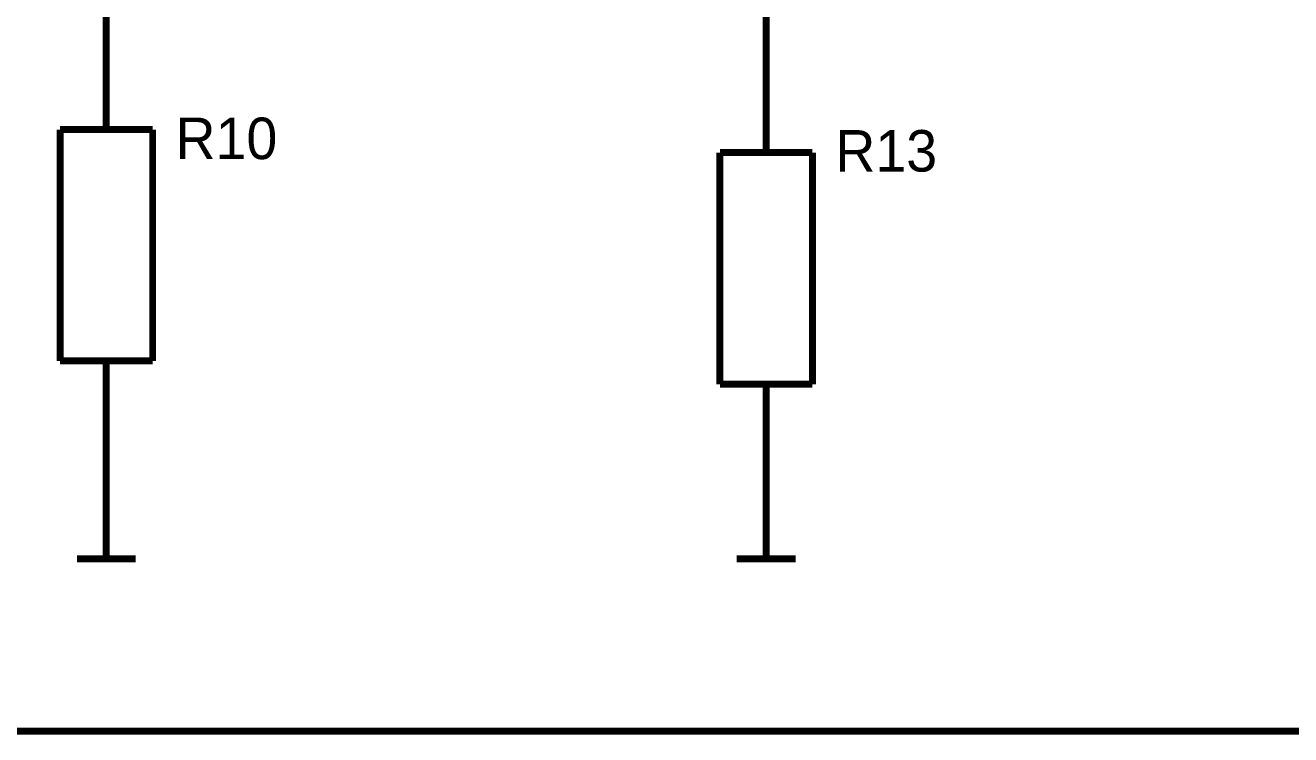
# Model space of a CAD drawing. Header units: inches. Extents: x 0 to 420, y 0 to 297.
# Drawn here: x 191.5 to 246.1, y 108.9 to 139.5 of the extents above; entities that cross this region are included whole.
import ezdxf

# ---------------------------------------------------------------- set-up
doc = ezdxf.new("R2010")
doc.units = ezdxf.units.IN
doc.layers.add('Sheet', color=255, linetype='Continuous')

msp = doc.modelspace()

# ---------------------------------------------------------------- linework, layer by layer
at = {"layer": 'Sheet', "const_width": 0.3}
for points in [[(375.451, 109), (90.061, 109), (90.061, 148.993), (84.551, 148.993)], [(223.506, 143.997), (223.506, 138.989)], [(195.005, 134.99), (195.005, 139.997)], [(223.506, 133.993), (223.506, 138.989)], [(197.009, 134.99), (193.011, 134.99)], [(193.011, 134.99), (193.011, 124.997)], [(197.009, 124.997), (197.009, 134.99)], [(225.499, 133.993), (221.501, 133.993)], [(221.501, 133.993), (221.501, 123.989)], [(225.499, 123.989), (225.499, 133.993)], [(193.011, 124.997), (197.009, 124.997)], [(195.005, 124.997), (195.005, 119.99)], [(221.501, 123.989), (225.499, 123.989)], [(223.506, 123.989), (223.506, 118.993)], [(195.005, 118.993), (195.005, 119.99)], [(195.005, 118.993), (195.005, 116.45)], [(223.506, 118.993), (223.506, 116.45)], [(193.739, 116.45), (196.281, 116.45)], [(222.229, 116.45), (224.771, 116.45)]]:
    msp.add_lwpolyline(points, dxfattribs=at)

# ---------------------------------------------------------------- texts
at = {"layer": 'Sheet'}
for s, p in [('R10', (197.995, 133.713)), ('R13', (226.485, 133.175))]:
    msp.add_text(s, height=1.7924, dxfattribs=at).set_placement(p)

doc.saveas('drawing.dxf')
